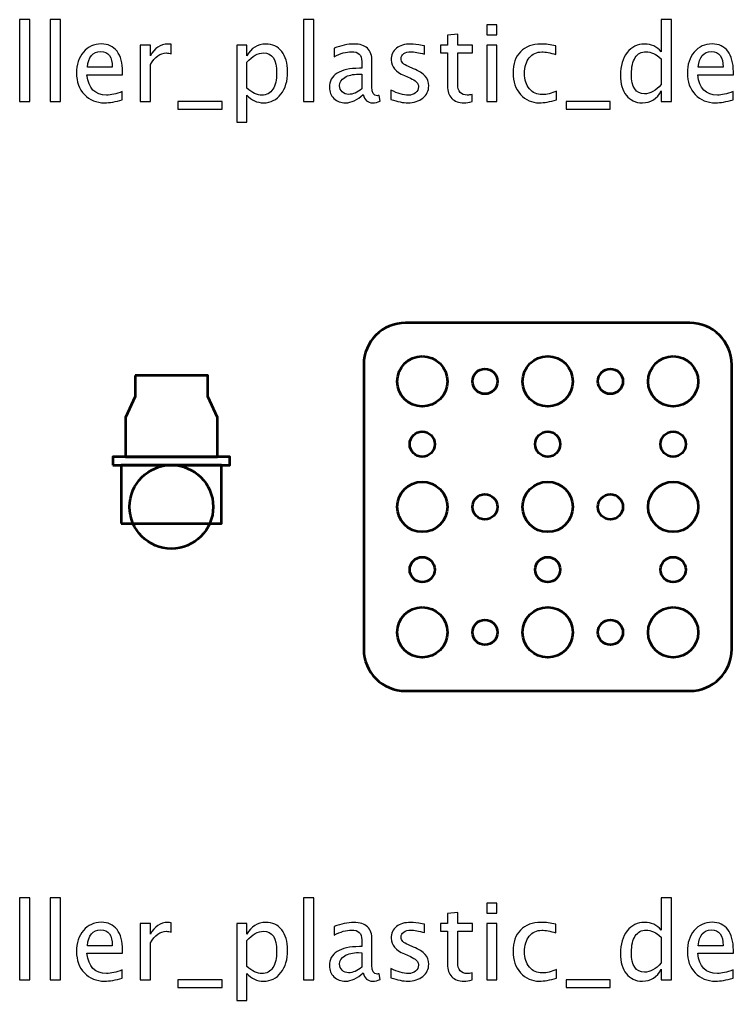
# Model space of a CAD drawing. Header units: centimetres. Extents: x -26.9 to 37.3, y -43.5 to 43.3.
# Drawn here: x 5.69 to 14.22, y -37.4 to -25.68 of the extents above; entities that cross this region are included whole.
import ezdxf

# ---------------------------------------------------------------- set-up
doc = ezdxf.new("R2010")
doc.units = ezdxf.units.CM
doc.header["$MEASUREMENT"] = 0
doc.layers.add('Layer 1', color=7, linetype='Continuous')

msp = doc.modelspace()

# ---------------------------------------------------------------- linework, layer by layer
at = {"layer": 'Layer 1', "lineweight": 53}
for points in [[(6.79995, -31), (8.19995, -31), (8.19995, -30.9), (6.79995, -30.9), (6.79995, -31)], [(6.89996, -31.7), (8.09996, -31.7), (8.09996, -31), (6.89996, -31), (6.89996, -31.7)]]:
    msp.add_lwpolyline(points, close=True, dxfattribs=at)
for centre, major_axis, ratio in [((10.50001, -30.00001), (0, 0.30001), 1), ((12.00001, -30.00001), (0, 0.30001), 1), ((13.50001, -30.00001), (0, 0.30001), 1), ((11.25, -30), (0, 0.15), 1), ((12.75, -30), (0, 0.15), 1), ((10.5, -30.75), (0, 0.15), 1), ((12, -30.75), (0, 0.15), 1), ((13.5, -30.75), (0, 0.15), 1), ((7.5, -31.5), (0, 0.5), 0.99992), ((10.50001, -31.50001), (0, 0.30001), 1), ((12.00001, -31.50001), (0, 0.30001), 1), ((13.50001, -31.50001), (0, 0.30001), 1), ((11.25, -31.5), (0, 0.15), 1), ((12.75, -31.5), (0, 0.15), 1), ((10.5, -32.25), (0, 0.15), 1), ((12, -32.25), (0, 0.15), 1), ((13.5, -32.25), (0, 0.15), 1), ((10.50001, -33.00001), (0, 0.30001), 1), ((12.00001, -33.00001), (0, 0.30001), 1), ((13.50001, -33.00001), (0, 0.30001), 1), ((11.25, -33), (0, 0.15), 1), ((12.75, -33), (0, 0.15), 1)]:
    msp.add_ellipse(centre, major_axis=major_axis, ratio=ratio, dxfattribs=at)
at = {"layer": 'Layer 1'}
for points, knots in [([(5.68518, -26.65435), (5.68518, -26.65435), (5.68518, -25.67518), (5.68518, -25.67518), (5.68518, -25.67518), (5.68518, -25.67518), (5.8071, -25.67518), (5.8071, -25.67518), (5.8071, -25.67518), (5.8071, -25.67518), (5.8071, -26.65435), (5.8071, -26.65435), (5.8071, -26.65435), (5.8071, -26.65435), (5.68518, -26.65435), (5.68518, -26.65435)], [0, 0, 0, 0, 0.2, 0.2, 0.2, 0.2, 0.4, 0.4, 0.4, 0.4, 0.6, 0.6, 0.6, 0.6, 1, 1, 1, 1]), ([(6.05221, -26.65435), (6.05221, -26.65435), (6.05221, -25.67518), (6.05221, -25.67518), (6.05221, -25.67518), (6.05221, -25.67518), (6.17413, -25.67518), (6.17413, -25.67518), (6.17413, -25.67518), (6.17413, -25.67518), (6.17413, -26.65435), (6.17413, -26.65435), (6.17413, -26.65435), (6.17413, -26.65435), (6.05221, -26.65435), (6.05221, -26.65435)], [0, 0, 0, 0, 0.2, 0.2, 0.2, 0.2, 0.4, 0.4, 0.4, 0.4, 0.6, 0.6, 0.6, 0.6, 1, 1, 1, 1]), ([(9.08073, -26.65435), (9.08073, -26.65435), (9.08073, -25.67518), (9.08073, -25.67518), (9.08073, -25.67518), (9.08073, -25.67518), (9.20265, -25.67518), (9.20265, -25.67518), (9.20265, -25.67518), (9.20265, -25.67518), (9.20265, -26.65435), (9.20265, -26.65435), (9.20265, -26.65435), (9.20265, -26.65435), (9.08073, -26.65435), (9.08073, -26.65435)], [0, 0, 0, 0, 0.2, 0.2, 0.2, 0.2, 0.4, 0.4, 0.4, 0.4, 0.6, 0.6, 0.6, 0.6, 1, 1, 1, 1]), ([(13.35703, -26.65435), (13.35703, -26.65435), (13.35703, -26.52798), (13.35703, -26.52798), (13.35703, -26.52798), (13.30729, -26.62239), (13.23236, -26.66959), (13.13224, -26.66959), (13.13224, -26.66959), (13.05096, -26.66959), (12.98704, -26.64017), (12.94047, -26.58111), (12.94047, -26.58111), (12.8939, -26.52206), (12.87062, -26.44141), (12.87062, -26.33918), (12.87062, -26.33918), (12.87062, -26.22742), (12.89708, -26.13746), (12.94978, -26.0693), (12.94978, -26.0693), (13.0027, -26.00136), (13.07213, -25.96728), (13.15828, -25.96728), (13.15828, -25.96728), (13.23807, -25.96728), (13.30454, -25.99776), (13.35703, -26.05893), (13.35703, -26.05893), (13.35703, -26.05893), (13.35703, -25.67518), (13.35703, -25.67518), (13.35703, -25.67518), (13.35703, -25.67518), (13.47895, -25.67518), (13.47895, -25.67518), (13.47895, -25.67518), (13.47895, -25.67518), (13.47895, -26.65435), (13.47895, -26.65435), (13.47895, -26.65435), (13.47895, -26.65435), (13.35703, -26.65435), (13.35703, -26.65435)], [0, 0, 0, 0, 0.08333333, 0.08333333, 0.08333333, 0.08333333, 0.16666667, 0.16666667, 0.16666667, 0.16666667, 0.25, 0.25, 0.25, 0.25, 0.33333333, 0.33333333, 0.33333333, 0.33333333, 0.41666667, 0.41666667, 0.41666667, 0.41666667, 0.5, 0.5, 0.5, 0.5, 0.58333333, 0.58333333, 0.58333333, 0.58333333, 0.66666667, 0.66666667, 0.66666667, 0.66666667, 0.75, 0.75, 0.75, 0.75, 0.83333333, 0.83333333, 0.83333333, 0.83333333, 1, 1, 1, 1]), ([(11.27148, -25.85806), (11.27148, -25.85806), (11.27148, -25.73614), (11.27148, -25.73614), (11.27148, -25.73614), (11.27148, -25.73614), (11.3934, -25.73614), (11.3934, -25.73614), (11.3934, -25.73614), (11.3934, -25.73614), (11.3934, -25.85806), (11.3934, -25.85806), (11.3934, -25.85806), (11.3934, -25.85806), (11.27148, -25.85806), (11.27148, -25.85806)], [0, 0, 0, 0, 0.2, 0.2, 0.2, 0.2, 0.4, 0.4, 0.4, 0.4, 0.6, 0.6, 0.6, 0.6, 1, 1, 1, 1]), ([(11.09749, -26.65414), (11.05981, -26.66451), (11.02701, -26.66959), (10.99928, -26.66959), (10.99928, -26.66959), (10.93705, -26.66959), (10.88858, -26.65181), (10.85386, -26.61625), (10.85386, -26.61625), (10.81894, -26.58069), (10.80158, -26.53137), (10.80158, -26.46808), (10.80158, -26.46808), (10.80158, -26.46808), (10.80158, -26.07269), (10.80158, -26.07269), (10.80158, -26.07269), (10.80158, -26.07269), (10.71734, -26.07269), (10.71734, -26.07269), (10.71734, -26.07269), (10.71734, -26.07269), (10.71734, -25.98125), (10.71734, -25.98125), (10.71734, -25.98125), (10.71734, -25.98125), (10.80158, -25.98125), (10.80158, -25.98125), (10.80158, -25.98125), (10.80158, -25.98125), (10.80158, -25.85954), (10.80158, -25.85954), (10.80158, -25.85954), (10.80158, -25.85954), (10.9235, -25.8479), (10.9235, -25.8479), (10.9235, -25.8479), (10.9235, -25.8479), (10.9235, -25.98125), (10.9235, -25.98125), (10.9235, -25.98125), (10.9235, -25.98125), (11.10003, -25.98125), (11.10003, -25.98125), (11.10003, -25.98125), (11.10003, -25.98125), (11.10003, -26.07269), (11.10003, -26.07269), (11.10003, -26.07269), (11.10003, -26.07269), (10.9235, -26.07269), (10.9235, -26.07269), (10.9235, -26.07269), (10.9235, -26.07269), (10.9235, -26.44607), (10.9235, -26.44607), (10.9235, -26.44607), (10.9235, -26.53412), (10.96181, -26.57815), (11.03822, -26.57815), (11.03822, -26.57815), (11.05452, -26.57815), (11.07421, -26.5754), (11.09749, -26.57011), (11.09749, -26.57011), (11.09749, -26.57011), (11.09749, -26.65414), (11.09749, -26.65414)], [0, 0, 0, 0, 0.05555556, 0.05555556, 0.05555556, 0.05555556, 0.11111111, 0.11111111, 0.11111111, 0.11111111, 0.16666667, 0.16666667, 0.16666667, 0.16666667, 0.22222222, 0.22222222, 0.22222222, 0.22222222, 0.27777778, 0.27777778, 0.27777778, 0.27777778, 0.33333333, 0.33333333, 0.33333333, 0.33333333, 0.38888889, 0.38888889, 0.38888889, 0.38888889, 0.44444444, 0.44444444, 0.44444444, 0.44444444, 0.5, 0.5, 0.5, 0.5, 0.55555556, 0.55555556, 0.55555556, 0.55555556, 0.61111111, 0.61111111, 0.61111111, 0.61111111, 0.66666667, 0.66666667, 0.66666667, 0.66666667, 0.72222222, 0.72222222, 0.72222222, 0.72222222, 0.77777778, 0.77777778, 0.77777778, 0.77777778, 0.83333333, 0.83333333, 0.83333333, 0.83333333, 0.88888889, 0.88888889, 0.88888889, 0.88888889, 1, 1, 1, 1]), ([(6.91327, -26.63276), (6.83136, -26.65731), (6.76129, -26.66959), (6.70287, -26.66959), (6.70287, -26.66959), (6.60318, -26.66959), (6.52211, -26.63657), (6.45967, -26.57074), (6.45967, -26.57074), (6.39723, -26.50491), (6.3659, -26.41961), (6.3659, -26.31462), (6.3659, -26.31462), (6.3659, -26.21281), (6.39342, -26.1292), (6.44866, -26.0638), (6.44866, -26.0638), (6.50391, -25.99861), (6.5746, -25.96601), (6.66075, -25.96601), (6.66075, -25.96601), (6.74224, -25.96601), (6.80532, -25.99501), (6.84977, -26.053), (6.84977, -26.053), (6.89422, -26.111), (6.91645, -26.19313), (6.91645, -26.2996), (6.91645, -26.2996), (6.91645, -26.2996), (6.91581, -26.33685), (6.91581, -26.33685), (6.91581, -26.33685), (6.91581, -26.33685), (6.49036, -26.33685), (6.49036, -26.33685), (6.49036, -26.33685), (6.50814, -26.49772), (6.58667, -26.57815), (6.72573, -26.57815), (6.72573, -26.57815), (6.77675, -26.57815), (6.83919, -26.56376), (6.91327, -26.53497), (6.91327, -26.53497), (6.91327, -26.53497), (6.91327, -26.63276), (6.91327, -26.63276)], [0, 0, 0, 0, 0.07692308, 0.07692308, 0.07692308, 0.07692308, 0.15384615, 0.15384615, 0.15384615, 0.15384615, 0.23076923, 0.23076923, 0.23076923, 0.23076923, 0.30769231, 0.30769231, 0.30769231, 0.30769231, 0.38461538, 0.38461538, 0.38461538, 0.38461538, 0.46153846, 0.46153846, 0.46153846, 0.46153846, 0.53846154, 0.53846154, 0.53846154, 0.53846154, 0.61538462, 0.61538462, 0.61538462, 0.61538462, 0.69230769, 0.69230769, 0.69230769, 0.69230769, 0.76923077, 0.76923077, 0.76923077, 0.76923077, 0.84615385, 0.84615385, 0.84615385, 0.84615385, 1, 1, 1, 1]), ([(7.12684, -26.65435), (7.12684, -26.65435), (7.12684, -25.98125), (7.12684, -25.98125), (7.12684, -25.98125), (7.12684, -25.98125), (7.24876, -25.98125), (7.24876, -25.98125), (7.24876, -25.98125), (7.24876, -25.98125), (7.24876, -26.10846), (7.24876, -26.10846), (7.24876, -26.10846), (7.29723, -26.01427), (7.36751, -25.96728), (7.45979, -25.96728), (7.45979, -25.96728), (7.47228, -25.96728), (7.4854, -25.96834), (7.49895, -25.97045), (7.49895, -25.97045), (7.49895, -25.97045), (7.49895, -26.08454), (7.49895, -26.08454), (7.49895, -26.08454), (7.47778, -26.07756), (7.45916, -26.07396), (7.44307, -26.07396), (7.44307, -26.07396), (7.3656, -26.07396), (7.30083, -26.11968), (7.24876, -26.21133), (7.24876, -26.21133), (7.24876, -26.21133), (7.24876, -26.65435), (7.24876, -26.65435), (7.24876, -26.65435), (7.24876, -26.65435), (7.12684, -26.65435), (7.12684, -26.65435)], [0, 0, 0, 0, 0.09090909, 0.09090909, 0.09090909, 0.09090909, 0.18181818, 0.18181818, 0.18181818, 0.18181818, 0.27272727, 0.27272727, 0.27272727, 0.27272727, 0.36363636, 0.36363636, 0.36363636, 0.36363636, 0.45454545, 0.45454545, 0.45454545, 0.45454545, 0.54545455, 0.54545455, 0.54545455, 0.54545455, 0.63636364, 0.63636364, 0.63636364, 0.63636364, 0.72727273, 0.72727273, 0.72727273, 0.72727273, 0.81818182, 0.81818182, 0.81818182, 0.81818182, 1, 1, 1, 1]), ([(8.28148, -26.89946), (8.28148, -26.89946), (8.28148, -25.98125), (8.28148, -25.98125), (8.28148, -25.98125), (8.28148, -25.98125), (8.4034, -25.98125), (8.4034, -25.98125), (8.4034, -25.98125), (8.4034, -25.98125), (8.4034, -26.10846), (8.4034, -26.10846), (8.4034, -26.10846), (8.45335, -26.01427), (8.5285, -25.96728), (8.62861, -25.96728), (8.62861, -25.96728), (8.70968, -25.96728), (8.77339, -25.9967), (8.81996, -26.05576), (8.81996, -26.05576), (8.86653, -26.11481), (8.88981, -26.19546), (8.88981, -26.29769), (8.88981, -26.29769), (8.88981, -26.40903), (8.86335, -26.49899), (8.81065, -26.56714), (8.81065, -26.56714), (8.75794, -26.63551), (8.68852, -26.66959), (8.60258, -26.66959), (8.60258, -26.66959), (8.52278, -26.66959), (8.45632, -26.63911), (8.4034, -26.57794), (8.4034, -26.57794), (8.4034, -26.57794), (8.4034, -26.89946), (8.4034, -26.89946), (8.4034, -26.89946), (8.4034, -26.89946), (8.28148, -26.89946), (8.28148, -26.89946)], [0, 0, 0, 0, 0.08333333, 0.08333333, 0.08333333, 0.08333333, 0.16666667, 0.16666667, 0.16666667, 0.16666667, 0.25, 0.25, 0.25, 0.25, 0.33333333, 0.33333333, 0.33333333, 0.33333333, 0.41666667, 0.41666667, 0.41666667, 0.41666667, 0.5, 0.5, 0.5, 0.5, 0.58333333, 0.58333333, 0.58333333, 0.58333333, 0.66666667, 0.66666667, 0.66666667, 0.66666667, 0.75, 0.75, 0.75, 0.75, 0.83333333, 0.83333333, 0.83333333, 0.83333333, 1, 1, 1, 1]), ([(9.79468, -26.56862), (9.72145, -26.63593), (9.65096, -26.66959), (9.58323, -26.66959), (9.58323, -26.66959), (9.52756, -26.66959), (9.4812, -26.65223), (9.44459, -26.61731), (9.44459, -26.61731), (9.40776, -26.58238), (9.38934, -26.53836), (9.38934, -26.48523), (9.38934, -26.48523), (9.38934, -26.41178), (9.42024, -26.35526), (9.48205, -26.31589), (9.48205, -26.31589), (9.54386, -26.27652), (9.63255, -26.25684), (9.74812, -26.25684), (9.74812, -26.25684), (9.74812, -26.25684), (9.77669, -26.25684), (9.77669, -26.25684), (9.77669, -26.25684), (9.77669, -26.25684), (9.77669, -26.17577), (9.77669, -26.17577), (9.77669, -26.17577), (9.77669, -26.09767), (9.73605, -26.05872), (9.65456, -26.05872), (9.65456, -26.05872), (9.59148, -26.05872), (9.52248, -26.07862), (9.44776, -26.11841), (9.44776, -26.11841), (9.44776, -26.11841), (9.44776, -26.01808), (9.44776, -26.01808), (9.44776, -26.01808), (9.52989, -25.98421), (9.60736, -25.96728), (9.67996, -25.96728), (9.67996, -25.96728), (9.75468, -25.96728), (9.80992, -25.98421), (9.84527, -26.01829), (9.84527, -26.01829), (9.88083, -26.05237), (9.89861, -26.10486), (9.89861, -26.17577), (9.89861, -26.17577), (9.89861, -26.17577), (9.89861, -26.47994), (9.89861, -26.47994), (9.89861, -26.47994), (9.89861, -26.54957), (9.91999, -26.5845), (9.96296, -26.5845), (9.96296, -26.5845), (9.96825, -26.5845), (9.97608, -26.58365), (9.98645, -26.58196), (9.98645, -26.58196), (9.98645, -26.58196), (9.99513, -26.64969), (9.99513, -26.64969), (9.99513, -26.64969), (9.9674, -26.66303), (9.93692, -26.66959), (9.90348, -26.66959), (9.90348, -26.66959), (9.84654, -26.66959), (9.81035, -26.63593), (9.79468, -26.56862)], [0, 0, 0, 0, 0.05, 0.05, 0.05, 0.05, 0.1, 0.1, 0.1, 0.1, 0.15, 0.15, 0.15, 0.15, 0.2, 0.2, 0.2, 0.2, 0.25, 0.25, 0.25, 0.25, 0.3, 0.3, 0.3, 0.3, 0.35, 0.35, 0.35, 0.35, 0.4, 0.4, 0.4, 0.4, 0.45, 0.45, 0.45, 0.45, 0.5, 0.5, 0.5, 0.5, 0.55, 0.55, 0.55, 0.55, 0.6, 0.6, 0.6, 0.6, 0.65, 0.65, 0.65, 0.65, 0.7, 0.7, 0.7, 0.7, 0.75, 0.75, 0.75, 0.75, 0.8, 0.8, 0.8, 0.8, 0.85, 0.85, 0.85, 0.85, 0.9, 0.9, 0.9, 0.9, 1, 1, 1, 1]), ([(10.12488, -26.63022), (10.12488, -26.63022), (10.12488, -26.51846), (10.12488, -26.51846), (10.12488, -26.51846), (10.20468, -26.55825), (10.27389, -26.57815), (10.33295, -26.57815), (10.33295, -26.57815), (10.36809, -26.57815), (10.3973, -26.56862), (10.42037, -26.54957), (10.42037, -26.54957), (10.44344, -26.53074), (10.45508, -26.50703), (10.45508, -26.47845), (10.45508, -26.47845), (10.45508, -26.43676), (10.4227, -26.40225), (10.35793, -26.37495), (10.35793, -26.37495), (10.35793, -26.37495), (10.28659, -26.34468), (10.28659, -26.34468), (10.28659, -26.34468), (10.1814, -26.30108), (10.12869, -26.238), (10.12869, -26.15609), (10.12869, -26.15609), (10.12869, -26.09745), (10.14943, -26.05131), (10.19092, -26.01766), (10.19092, -26.01766), (10.23241, -25.984), (10.28935, -25.96728), (10.36152, -25.96728), (10.36152, -25.96728), (10.39899, -25.96728), (10.44556, -25.97236), (10.5008, -25.98273), (10.5008, -25.98273), (10.5008, -25.98273), (10.5262, -25.9876), (10.5262, -25.9876), (10.5262, -25.9876), (10.5262, -25.9876), (10.5262, -26.0892), (10.5262, -26.0892), (10.5262, -26.0892), (10.45826, -26.06888), (10.40407, -26.05872), (10.36364, -26.05872), (10.36364, -26.05872), (10.32808, -26.05872), (10.29993, -26.06655), (10.27855, -26.082), (10.27855, -26.082), (10.25738, -26.09745), (10.2468, -26.1182), (10.2468, -26.14423), (10.2468, -26.14423), (10.2468, -26.18085), (10.27643, -26.21197), (10.33591, -26.23715), (10.33591, -26.23715), (10.33591, -26.23715), (10.39454, -26.26192), (10.39454, -26.26192), (10.39454, -26.26192), (10.46101, -26.28986), (10.508, -26.31949), (10.53551, -26.35061), (10.53551, -26.35061), (10.56324, -26.38172), (10.577, -26.42067), (10.577, -26.46724), (10.577, -26.46724), (10.577, -26.52629), (10.55372, -26.57476), (10.50694, -26.61265), (10.50694, -26.61265), (10.46037, -26.65054), (10.40068, -26.66959), (10.32808, -26.66959), (10.32808, -26.66959), (10.2722, -26.66959), (10.20468, -26.65647), (10.12488, -26.63022)], [0, 0, 0, 0, 0.04347826, 0.04347826, 0.04347826, 0.04347826, 0.08695652, 0.08695652, 0.08695652, 0.08695652, 0.13043478, 0.13043478, 0.13043478, 0.13043478, 0.17391304, 0.17391304, 0.17391304, 0.17391304, 0.2173913, 0.2173913, 0.2173913, 0.2173913, 0.26086957, 0.26086957, 0.26086957, 0.26086957, 0.30434783, 0.30434783, 0.30434783, 0.30434783, 0.34782609, 0.34782609, 0.34782609, 0.34782609, 0.39130435, 0.39130435, 0.39130435, 0.39130435, 0.43478261, 0.43478261, 0.43478261, 0.43478261, 0.47826087, 0.47826087, 0.47826087, 0.47826087, 0.52173913, 0.52173913, 0.52173913, 0.52173913, 0.56521739, 0.56521739, 0.56521739, 0.56521739, 0.60869565, 0.60869565, 0.60869565, 0.60869565, 0.65217391, 0.65217391, 0.65217391, 0.65217391, 0.69565217, 0.69565217, 0.69565217, 0.69565217, 0.73913043, 0.73913043, 0.73913043, 0.73913043, 0.7826087, 0.7826087, 0.7826087, 0.7826087, 0.82608696, 0.82608696, 0.82608696, 0.82608696, 0.86956522, 0.86956522, 0.86956522, 0.86956522, 0.91304348, 0.91304348, 0.91304348, 0.91304348, 1, 1, 1, 1]), ([(11.27148, -26.65435), (11.27148, -26.65435), (11.27148, -25.98125), (11.27148, -25.98125), (11.27148, -25.98125), (11.27148, -25.98125), (11.3934, -25.98125), (11.3934, -25.98125), (11.3934, -25.98125), (11.3934, -25.98125), (11.3934, -26.65435), (11.3934, -26.65435), (11.3934, -26.65435), (11.3934, -26.65435), (11.27148, -26.65435), (11.27148, -26.65435)], [0, 0, 0, 0, 0.2, 0.2, 0.2, 0.2, 0.4, 0.4, 0.4, 0.4, 0.6, 0.6, 0.6, 0.6, 1, 1, 1, 1]), ([(12.10587, -26.63403), (12.02692, -26.65774), (11.95876, -26.66959), (11.9014, -26.66959), (11.9014, -26.66959), (11.81038, -26.66959), (11.73503, -26.63593), (11.67513, -26.56884), (11.67513, -26.56884), (11.61523, -26.50153), (11.58517, -26.41665), (11.58517, -26.31441), (11.58517, -26.31441), (11.58517, -26.20519), (11.6148, -26.11989), (11.67407, -26.05893), (11.67407, -26.05893), (11.73334, -25.99776), (11.8161, -25.96728), (11.92236, -25.96728), (11.92236, -25.96728), (11.97464, -25.96728), (12.03348, -25.97448), (12.09825, -25.98887), (12.09825, -25.98887), (12.09825, -25.98887), (12.09825, -26.09174), (12.09825, -26.09174), (12.09825, -26.09174), (12.02946, -26.07142), (11.97337, -26.06126), (11.93019, -26.06126), (11.93019, -26.06126), (11.86753, -26.06126), (11.81737, -26.08475), (11.7799, -26.13153), (11.7799, -26.13153), (11.74244, -26.17831), (11.7236, -26.24075), (11.7236, -26.31865), (11.7236, -26.31865), (11.7236, -26.39421), (11.74307, -26.45517), (11.78181, -26.50195), (11.78181, -26.50195), (11.82054, -26.54852), (11.87113, -26.5718), (11.934, -26.5718), (11.934, -26.5718), (11.98967, -26.5718), (12.04682, -26.55741), (12.10587, -26.52862), (12.10587, -26.52862), (12.10587, -26.52862), (12.10587, -26.63403), (12.10587, -26.63403)], [0, 0, 0, 0, 0.06666667, 0.06666667, 0.06666667, 0.06666667, 0.13333333, 0.13333333, 0.13333333, 0.13333333, 0.2, 0.2, 0.2, 0.2, 0.26666667, 0.26666667, 0.26666667, 0.26666667, 0.33333333, 0.33333333, 0.33333333, 0.33333333, 0.4, 0.4, 0.4, 0.4, 0.46666667, 0.46666667, 0.46666667, 0.46666667, 0.53333333, 0.53333333, 0.53333333, 0.53333333, 0.6, 0.6, 0.6, 0.6, 0.66666667, 0.66666667, 0.66666667, 0.66666667, 0.73333333, 0.73333333, 0.73333333, 0.73333333, 0.8, 0.8, 0.8, 0.8, 0.86666667, 0.86666667, 0.86666667, 0.86666667, 1, 1, 1, 1]), ([(14.21724, -26.63276), (14.13533, -26.65731), (14.06526, -26.66959), (14.00684, -26.66959), (14.00684, -26.66959), (13.90715, -26.66959), (13.82608, -26.63657), (13.76364, -26.57074), (13.76364, -26.57074), (13.7012, -26.50491), (13.66987, -26.41961), (13.66987, -26.31462), (13.66987, -26.31462), (13.66987, -26.21281), (13.69739, -26.1292), (13.75263, -26.0638), (13.75263, -26.0638), (13.80788, -25.99861), (13.87857, -25.96601), (13.96472, -25.96601), (13.96472, -25.96601), (14.04621, -25.96601), (14.10929, -25.99501), (14.15374, -26.053), (14.15374, -26.053), (14.19819, -26.111), (14.22042, -26.19313), (14.22042, -26.2996), (14.22042, -26.2996), (14.22042, -26.2996), (14.21978, -26.33685), (14.21978, -26.33685), (14.21978, -26.33685), (14.21978, -26.33685), (13.79433, -26.33685), (13.79433, -26.33685), (13.79433, -26.33685), (13.81211, -26.49772), (13.89064, -26.57815), (14.0297, -26.57815), (14.0297, -26.57815), (14.08072, -26.57815), (14.14316, -26.56376), (14.21724, -26.53497), (14.21724, -26.53497), (14.21724, -26.53497), (14.21724, -26.63276), (14.21724, -26.63276)], [0, 0, 0, 0, 0.07692308, 0.07692308, 0.07692308, 0.07692308, 0.15384615, 0.15384615, 0.15384615, 0.15384615, 0.23076923, 0.23076923, 0.23076923, 0.23076923, 0.30769231, 0.30769231, 0.30769231, 0.30769231, 0.38461538, 0.38461538, 0.38461538, 0.38461538, 0.46153846, 0.46153846, 0.46153846, 0.46153846, 0.53846154, 0.53846154, 0.53846154, 0.53846154, 0.61538462, 0.61538462, 0.61538462, 0.61538462, 0.69230769, 0.69230769, 0.69230769, 0.69230769, 0.76923077, 0.76923077, 0.76923077, 0.76923077, 0.84615385, 0.84615385, 0.84615385, 0.84615385, 1, 1, 1, 1]), ([(6.49671, -26.24541), (6.49671, -26.24541), (6.79389, -26.24541), (6.79389, -26.24541), (6.79389, -26.24541), (6.79389, -26.1201), (6.74711, -26.05745), (6.65377, -26.05745), (6.65377, -26.05745), (6.55979, -26.05745), (6.50751, -26.1201), (6.49671, -26.24541)], [0, 0, 0, 0, 0.25, 0.25, 0.25, 0.25, 0.5, 0.5, 0.5, 0.5, 1, 1, 1, 1]), ([(8.4034, -26.49391), (8.46627, -26.55), (8.52617, -26.57815), (8.58311, -26.57815), (8.58311, -26.57815), (8.6392, -26.57815), (8.68259, -26.55465), (8.71307, -26.50788), (8.71307, -26.50788), (8.74376, -26.4611), (8.759, -26.39527), (8.759, -26.31018), (8.759, -26.31018), (8.759, -26.1527), (8.70693, -26.07396), (8.60279, -26.07396), (8.60279, -26.07396), (8.53463, -26.07396), (8.46817, -26.11079), (8.4034, -26.18466), (8.4034, -26.18466), (8.4034, -26.18466), (8.4034, -26.49391), (8.4034, -26.49391)], [0, 0, 0, 0, 0.14285714, 0.14285714, 0.14285714, 0.14285714, 0.28571429, 0.28571429, 0.28571429, 0.28571429, 0.42857143, 0.42857143, 0.42857143, 0.42857143, 0.57142857, 0.57142857, 0.57142857, 0.57142857, 0.71428571, 0.71428571, 0.71428571, 0.71428571, 1, 1, 1, 1]), ([(13.35703, -26.14233), (13.29374, -26.08666), (13.23384, -26.05872), (13.17711, -26.05872), (13.17711, -26.05872), (13.12123, -26.05872), (13.07805, -26.082), (13.04736, -26.12878), (13.04736, -26.12878), (13.01667, -26.17535), (13.00143, -26.24139), (13.00143, -26.3269), (13.00143, -26.3269), (13.00143, -26.48417), (13.0535, -26.56291), (13.15785, -26.56291), (13.15785, -26.56291), (13.22559, -26.56291), (13.29205, -26.52587), (13.35703, -26.452), (13.35703, -26.452), (13.35703, -26.452), (13.35703, -26.14233), (13.35703, -26.14233)], [0, 0, 0, 0, 0.14285714, 0.14285714, 0.14285714, 0.14285714, 0.28571429, 0.28571429, 0.28571429, 0.28571429, 0.42857143, 0.42857143, 0.42857143, 0.42857143, 0.57142857, 0.57142857, 0.57142857, 0.57142857, 0.71428571, 0.71428571, 0.71428571, 0.71428571, 1, 1, 1, 1]), ([(13.80068, -26.24541), (13.80068, -26.24541), (14.09786, -26.24541), (14.09786, -26.24541), (14.09786, -26.24541), (14.09786, -26.1201), (14.05108, -26.05745), (13.95774, -26.05745), (13.95774, -26.05745), (13.86376, -26.05745), (13.81148, -26.1201), (13.80068, -26.24541)], [0, 0, 0, 0, 0.25, 0.25, 0.25, 0.25, 0.5, 0.5, 0.5, 0.5, 1, 1, 1, 1]), ([(9.77669, -26.50216), (9.77669, -26.50216), (9.77669, -26.32923), (9.77669, -26.32923), (9.77669, -26.32923), (9.77669, -26.32923), (9.73753, -26.32796), (9.73753, -26.32796), (9.73753, -26.32796), (9.6698, -26.32796), (9.61519, -26.34045), (9.57349, -26.36542), (9.57349, -26.36542), (9.532, -26.39061), (9.51126, -26.42384), (9.51126, -26.46533), (9.51126, -26.46533), (9.51126, -26.49433), (9.52163, -26.51888), (9.54216, -26.53899), (9.54216, -26.53899), (9.56291, -26.5591), (9.5881, -26.56926), (9.61794, -26.56926), (9.61794, -26.56926), (9.66874, -26.56926), (9.72166, -26.54682), (9.77669, -26.50216)], [0, 0, 0, 0, 0.125, 0.125, 0.125, 0.125, 0.25, 0.25, 0.25, 0.25, 0.375, 0.375, 0.375, 0.375, 0.5, 0.5, 0.5, 0.5, 0.625, 0.625, 0.625, 0.625, 0.75, 0.75, 0.75, 0.75, 1, 1, 1, 1]), ([(7.5779, -26.74579), (7.5779, -26.74579), (7.5779, -26.65435), (7.5779, -26.65435), (7.5779, -26.65435), (7.5779, -26.65435), (8.10622, -26.65435), (8.10622, -26.65435), (8.10622, -26.65435), (8.10622, -26.65435), (8.10622, -26.74579), (8.10622, -26.74579), (8.10622, -26.74579), (8.10622, -26.74579), (7.5779, -26.74579), (7.5779, -26.74579)], [0, 0, 0, 0, 0.2, 0.2, 0.2, 0.2, 0.4, 0.4, 0.4, 0.4, 0.6, 0.6, 0.6, 0.6, 1, 1, 1, 1]), ([(12.22038, -26.74579), (12.22038, -26.74579), (12.22038, -26.65435), (12.22038, -26.65435), (12.22038, -26.65435), (12.22038, -26.65435), (12.7487, -26.65435), (12.7487, -26.65435), (12.7487, -26.65435), (12.7487, -26.65435), (12.7487, -26.74579), (12.7487, -26.74579), (12.7487, -26.74579), (12.7487, -26.74579), (12.22038, -26.74579), (12.22038, -26.74579)], [0, 0, 0, 0, 0.2, 0.2, 0.2, 0.2, 0.4, 0.4, 0.4, 0.4, 0.6, 0.6, 0.6, 0.6, 1, 1, 1, 1]), ([(5.68518, -37.15435), (5.68518, -37.15435), (5.68518, -36.17518), (5.68518, -36.17518), (5.68518, -36.17518), (5.68518, -36.17518), (5.8071, -36.17518), (5.8071, -36.17518), (5.8071, -36.17518), (5.8071, -36.17518), (5.8071, -37.15435), (5.8071, -37.15435), (5.8071, -37.15435), (5.8071, -37.15435), (5.68518, -37.15435), (5.68518, -37.15435)], [0, 0, 0, 0, 0.2, 0.2, 0.2, 0.2, 0.4, 0.4, 0.4, 0.4, 0.6, 0.6, 0.6, 0.6, 1, 1, 1, 1]), ([(6.05221, -37.15435), (6.05221, -37.15435), (6.05221, -36.17518), (6.05221, -36.17518), (6.05221, -36.17518), (6.05221, -36.17518), (6.17413, -36.17518), (6.17413, -36.17518), (6.17413, -36.17518), (6.17413, -36.17518), (6.17413, -37.15435), (6.17413, -37.15435), (6.17413, -37.15435), (6.17413, -37.15435), (6.05221, -37.15435), (6.05221, -37.15435)], [0, 0, 0, 0, 0.2, 0.2, 0.2, 0.2, 0.4, 0.4, 0.4, 0.4, 0.6, 0.6, 0.6, 0.6, 1, 1, 1, 1]), ([(9.08073, -37.15435), (9.08073, -37.15435), (9.08073, -36.17518), (9.08073, -36.17518), (9.08073, -36.17518), (9.08073, -36.17518), (9.20265, -36.17518), (9.20265, -36.17518), (9.20265, -36.17518), (9.20265, -36.17518), (9.20265, -37.15435), (9.20265, -37.15435), (9.20265, -37.15435), (9.20265, -37.15435), (9.08073, -37.15435), (9.08073, -37.15435)], [0, 0, 0, 0, 0.2, 0.2, 0.2, 0.2, 0.4, 0.4, 0.4, 0.4, 0.6, 0.6, 0.6, 0.6, 1, 1, 1, 1]), ([(13.35703, -37.15435), (13.35703, -37.15435), (13.35703, -37.02798), (13.35703, -37.02798), (13.35703, -37.02798), (13.30729, -37.12239), (13.23236, -37.16959), (13.13224, -37.16959), (13.13224, -37.16959), (13.05096, -37.16959), (12.98704, -37.14017), (12.94047, -37.08111), (12.94047, -37.08111), (12.8939, -37.02206), (12.87062, -36.94141), (12.87062, -36.83918), (12.87062, -36.83918), (12.87062, -36.72742), (12.89708, -36.63746), (12.94978, -36.5693), (12.94978, -36.5693), (13.0027, -36.50136), (13.07213, -36.46728), (13.15828, -36.46728), (13.15828, -36.46728), (13.23807, -36.46728), (13.30454, -36.49776), (13.35703, -36.55893), (13.35703, -36.55893), (13.35703, -36.55893), (13.35703, -36.17518), (13.35703, -36.17518), (13.35703, -36.17518), (13.35703, -36.17518), (13.47895, -36.17518), (13.47895, -36.17518), (13.47895, -36.17518), (13.47895, -36.17518), (13.47895, -37.15435), (13.47895, -37.15435), (13.47895, -37.15435), (13.47895, -37.15435), (13.35703, -37.15435), (13.35703, -37.15435)], [0, 0, 0, 0, 0.08333333, 0.08333333, 0.08333333, 0.08333333, 0.16666667, 0.16666667, 0.16666667, 0.16666667, 0.25, 0.25, 0.25, 0.25, 0.33333333, 0.33333333, 0.33333333, 0.33333333, 0.41666667, 0.41666667, 0.41666667, 0.41666667, 0.5, 0.5, 0.5, 0.5, 0.58333333, 0.58333333, 0.58333333, 0.58333333, 0.66666667, 0.66666667, 0.66666667, 0.66666667, 0.75, 0.75, 0.75, 0.75, 0.83333333, 0.83333333, 0.83333333, 0.83333333, 1, 1, 1, 1]), ([(11.27148, -36.35806), (11.27148, -36.35806), (11.27148, -36.23614), (11.27148, -36.23614), (11.27148, -36.23614), (11.27148, -36.23614), (11.3934, -36.23614), (11.3934, -36.23614), (11.3934, -36.23614), (11.3934, -36.23614), (11.3934, -36.35806), (11.3934, -36.35806), (11.3934, -36.35806), (11.3934, -36.35806), (11.27148, -36.35806), (11.27148, -36.35806)], [0, 0, 0, 0, 0.2, 0.2, 0.2, 0.2, 0.4, 0.4, 0.4, 0.4, 0.6, 0.6, 0.6, 0.6, 1, 1, 1, 1]), ([(11.09749, -37.15414), (11.05981, -37.16451), (11.02701, -37.16959), (10.99928, -37.16959), (10.99928, -37.16959), (10.93705, -37.16959), (10.88858, -37.15181), (10.85386, -37.11625), (10.85386, -37.11625), (10.81894, -37.08069), (10.80158, -37.03137), (10.80158, -36.96808), (10.80158, -36.96808), (10.80158, -36.96808), (10.80158, -36.57269), (10.80158, -36.57269), (10.80158, -36.57269), (10.80158, -36.57269), (10.71734, -36.57269), (10.71734, -36.57269), (10.71734, -36.57269), (10.71734, -36.57269), (10.71734, -36.48125), (10.71734, -36.48125), (10.71734, -36.48125), (10.71734, -36.48125), (10.80158, -36.48125), (10.80158, -36.48125), (10.80158, -36.48125), (10.80158, -36.48125), (10.80158, -36.35954), (10.80158, -36.35954), (10.80158, -36.35954), (10.80158, -36.35954), (10.9235, -36.3479), (10.9235, -36.3479), (10.9235, -36.3479), (10.9235, -36.3479), (10.9235, -36.48125), (10.9235, -36.48125), (10.9235, -36.48125), (10.9235, -36.48125), (11.10003, -36.48125), (11.10003, -36.48125), (11.10003, -36.48125), (11.10003, -36.48125), (11.10003, -36.57269), (11.10003, -36.57269), (11.10003, -36.57269), (11.10003, -36.57269), (10.9235, -36.57269), (10.9235, -36.57269), (10.9235, -36.57269), (10.9235, -36.57269), (10.9235, -36.94607), (10.9235, -36.94607), (10.9235, -36.94607), (10.9235, -37.03412), (10.96181, -37.07815), (11.03822, -37.07815), (11.03822, -37.07815), (11.05452, -37.07815), (11.07421, -37.0754), (11.09749, -37.07011), (11.09749, -37.07011), (11.09749, -37.07011), (11.09749, -37.15414), (11.09749, -37.15414)], [0, 0, 0, 0, 0.05555556, 0.05555556, 0.05555556, 0.05555556, 0.11111111, 0.11111111, 0.11111111, 0.11111111, 0.16666667, 0.16666667, 0.16666667, 0.16666667, 0.22222222, 0.22222222, 0.22222222, 0.22222222, 0.27777778, 0.27777778, 0.27777778, 0.27777778, 0.33333333, 0.33333333, 0.33333333, 0.33333333, 0.38888889, 0.38888889, 0.38888889, 0.38888889, 0.44444444, 0.44444444, 0.44444444, 0.44444444, 0.5, 0.5, 0.5, 0.5, 0.55555556, 0.55555556, 0.55555556, 0.55555556, 0.61111111, 0.61111111, 0.61111111, 0.61111111, 0.66666667, 0.66666667, 0.66666667, 0.66666667, 0.72222222, 0.72222222, 0.72222222, 0.72222222, 0.77777778, 0.77777778, 0.77777778, 0.77777778, 0.83333333, 0.83333333, 0.83333333, 0.83333333, 0.88888889, 0.88888889, 0.88888889, 0.88888889, 1, 1, 1, 1]), ([(6.91327, -37.13276), (6.83136, -37.15731), (6.76129, -37.16959), (6.70287, -37.16959), (6.70287, -37.16959), (6.60318, -37.16959), (6.52211, -37.13657), (6.45967, -37.07074), (6.45967, -37.07074), (6.39723, -37.00491), (6.3659, -36.91961), (6.3659, -36.81462), (6.3659, -36.81462), (6.3659, -36.71281), (6.39342, -36.6292), (6.44866, -36.5638), (6.44866, -36.5638), (6.50391, -36.49861), (6.5746, -36.46601), (6.66075, -36.46601), (6.66075, -36.46601), (6.74224, -36.46601), (6.80532, -36.49501), (6.84977, -36.553), (6.84977, -36.553), (6.89422, -36.611), (6.91645, -36.69313), (6.91645, -36.7996), (6.91645, -36.7996), (6.91645, -36.7996), (6.91581, -36.83685), (6.91581, -36.83685), (6.91581, -36.83685), (6.91581, -36.83685), (6.49036, -36.83685), (6.49036, -36.83685), (6.49036, -36.83685), (6.50814, -36.99772), (6.58667, -37.07815), (6.72573, -37.07815), (6.72573, -37.07815), (6.77675, -37.07815), (6.83919, -37.06376), (6.91327, -37.03497), (6.91327, -37.03497), (6.91327, -37.03497), (6.91327, -37.13276), (6.91327, -37.13276)], [0, 0, 0, 0, 0.07692308, 0.07692308, 0.07692308, 0.07692308, 0.15384615, 0.15384615, 0.15384615, 0.15384615, 0.23076923, 0.23076923, 0.23076923, 0.23076923, 0.30769231, 0.30769231, 0.30769231, 0.30769231, 0.38461538, 0.38461538, 0.38461538, 0.38461538, 0.46153846, 0.46153846, 0.46153846, 0.46153846, 0.53846154, 0.53846154, 0.53846154, 0.53846154, 0.61538462, 0.61538462, 0.61538462, 0.61538462, 0.69230769, 0.69230769, 0.69230769, 0.69230769, 0.76923077, 0.76923077, 0.76923077, 0.76923077, 0.84615385, 0.84615385, 0.84615385, 0.84615385, 1, 1, 1, 1]), ([(6.49671, -36.74541), (6.49671, -36.74541), (6.79389, -36.74541), (6.79389, -36.74541), (6.79389, -36.74541), (6.79389, -36.6201), (6.74711, -36.55745), (6.65377, -36.55745), (6.65377, -36.55745), (6.55979, -36.55745), (6.50751, -36.6201), (6.49671, -36.74541)], [0, 0, 0, 0, 0.25, 0.25, 0.25, 0.25, 0.5, 0.5, 0.5, 0.5, 1, 1, 1, 1]), ([(7.12684, -37.15435), (7.12684, -37.15435), (7.12684, -36.48125), (7.12684, -36.48125), (7.12684, -36.48125), (7.12684, -36.48125), (7.24876, -36.48125), (7.24876, -36.48125), (7.24876, -36.48125), (7.24876, -36.48125), (7.24876, -36.60846), (7.24876, -36.60846), (7.24876, -36.60846), (7.29723, -36.51427), (7.36751, -36.46728), (7.45979, -36.46728), (7.45979, -36.46728), (7.47228, -36.46728), (7.4854, -36.46834), (7.49895, -36.47045), (7.49895, -36.47045), (7.49895, -36.47045), (7.49895, -36.58454), (7.49895, -36.58454), (7.49895, -36.58454), (7.47778, -36.57756), (7.45916, -36.57396), (7.44307, -36.57396), (7.44307, -36.57396), (7.3656, -36.57396), (7.30083, -36.61968), (7.24876, -36.71133), (7.24876, -36.71133), (7.24876, -36.71133), (7.24876, -37.15435), (7.24876, -37.15435), (7.24876, -37.15435), (7.24876, -37.15435), (7.12684, -37.15435), (7.12684, -37.15435)], [0, 0, 0, 0, 0.09090909, 0.09090909, 0.09090909, 0.09090909, 0.18181818, 0.18181818, 0.18181818, 0.18181818, 0.27272727, 0.27272727, 0.27272727, 0.27272727, 0.36363636, 0.36363636, 0.36363636, 0.36363636, 0.45454545, 0.45454545, 0.45454545, 0.45454545, 0.54545455, 0.54545455, 0.54545455, 0.54545455, 0.63636364, 0.63636364, 0.63636364, 0.63636364, 0.72727273, 0.72727273, 0.72727273, 0.72727273, 0.81818182, 0.81818182, 0.81818182, 0.81818182, 1, 1, 1, 1]), ([(8.28148, -37.39946), (8.28148, -37.39946), (8.28148, -36.48125), (8.28148, -36.48125), (8.28148, -36.48125), (8.28148, -36.48125), (8.4034, -36.48125), (8.4034, -36.48125), (8.4034, -36.48125), (8.4034, -36.48125), (8.4034, -36.60846), (8.4034, -36.60846), (8.4034, -36.60846), (8.45335, -36.51427), (8.5285, -36.46728), (8.62861, -36.46728), (8.62861, -36.46728), (8.70968, -36.46728), (8.77339, -36.4967), (8.81996, -36.55576), (8.81996, -36.55576), (8.86653, -36.61481), (8.88981, -36.69546), (8.88981, -36.79769), (8.88981, -36.79769), (8.88981, -36.90903), (8.86335, -36.99899), (8.81065, -37.06714), (8.81065, -37.06714), (8.75794, -37.13551), (8.68852, -37.16959), (8.60258, -37.16959), (8.60258, -37.16959), (8.52278, -37.16959), (8.45632, -37.13911), (8.4034, -37.07794), (8.4034, -37.07794), (8.4034, -37.07794), (8.4034, -37.39946), (8.4034, -37.39946), (8.4034, -37.39946), (8.4034, -37.39946), (8.28148, -37.39946), (8.28148, -37.39946)], [0, 0, 0, 0, 0.08333333, 0.08333333, 0.08333333, 0.08333333, 0.16666667, 0.16666667, 0.16666667, 0.16666667, 0.25, 0.25, 0.25, 0.25, 0.33333333, 0.33333333, 0.33333333, 0.33333333, 0.41666667, 0.41666667, 0.41666667, 0.41666667, 0.5, 0.5, 0.5, 0.5, 0.58333333, 0.58333333, 0.58333333, 0.58333333, 0.66666667, 0.66666667, 0.66666667, 0.66666667, 0.75, 0.75, 0.75, 0.75, 0.83333333, 0.83333333, 0.83333333, 0.83333333, 1, 1, 1, 1]), ([(8.4034, -36.99391), (8.46627, -37.05), (8.52617, -37.07815), (8.58311, -37.07815), (8.58311, -37.07815), (8.6392, -37.07815), (8.68259, -37.05465), (8.71307, -37.00788), (8.71307, -37.00788), (8.74376, -36.9611), (8.759, -36.89527), (8.759, -36.81018), (8.759, -36.81018), (8.759, -36.6527), (8.70693, -36.57396), (8.60279, -36.57396), (8.60279, -36.57396), (8.53463, -36.57396), (8.46817, -36.61079), (8.4034, -36.68466), (8.4034, -36.68466), (8.4034, -36.68466), (8.4034, -36.99391), (8.4034, -36.99391)], [0, 0, 0, 0, 0.14285714, 0.14285714, 0.14285714, 0.14285714, 0.28571429, 0.28571429, 0.28571429, 0.28571429, 0.42857143, 0.42857143, 0.42857143, 0.42857143, 0.57142857, 0.57142857, 0.57142857, 0.57142857, 0.71428571, 0.71428571, 0.71428571, 0.71428571, 1, 1, 1, 1]), ([(9.79468, -37.06862), (9.72145, -37.13593), (9.65096, -37.16959), (9.58323, -37.16959), (9.58323, -37.16959), (9.52756, -37.16959), (9.4812, -37.15223), (9.44459, -37.11731), (9.44459, -37.11731), (9.40776, -37.08238), (9.38934, -37.03836), (9.38934, -36.98523), (9.38934, -36.98523), (9.38934, -36.91178), (9.42024, -36.85526), (9.48205, -36.81589), (9.48205, -36.81589), (9.54386, -36.77652), (9.63255, -36.75684), (9.74812, -36.75684), (9.74812, -36.75684), (9.74812, -36.75684), (9.77669, -36.75684), (9.77669, -36.75684), (9.77669, -36.75684), (9.77669, -36.75684), (9.77669, -36.67577), (9.77669, -36.67577), (9.77669, -36.67577), (9.77669, -36.59767), (9.73605, -36.55872), (9.65456, -36.55872), (9.65456, -36.55872), (9.59148, -36.55872), (9.52248, -36.57862), (9.44776, -36.61841), (9.44776, -36.61841), (9.44776, -36.61841), (9.44776, -36.51808), (9.44776, -36.51808), (9.44776, -36.51808), (9.52989, -36.48421), (9.60736, -36.46728), (9.67996, -36.46728), (9.67996, -36.46728), (9.75468, -36.46728), (9.80992, -36.48421), (9.84527, -36.51829), (9.84527, -36.51829), (9.88083, -36.55237), (9.89861, -36.60486), (9.89861, -36.67577), (9.89861, -36.67577), (9.89861, -36.67577), (9.89861, -36.97994), (9.89861, -36.97994), (9.89861, -36.97994), (9.89861, -37.04957), (9.91999, -37.0845), (9.96296, -37.0845), (9.96296, -37.0845), (9.96825, -37.0845), (9.97608, -37.08365), (9.98645, -37.08196), (9.98645, -37.08196), (9.98645, -37.08196), (9.99513, -37.14969), (9.99513, -37.14969), (9.99513, -37.14969), (9.9674, -37.16303), (9.93692, -37.16959), (9.90348, -37.16959), (9.90348, -37.16959), (9.84654, -37.16959), (9.81035, -37.13593), (9.79468, -37.06862)], [0, 0, 0, 0, 0.05, 0.05, 0.05, 0.05, 0.1, 0.1, 0.1, 0.1, 0.15, 0.15, 0.15, 0.15, 0.2, 0.2, 0.2, 0.2, 0.25, 0.25, 0.25, 0.25, 0.3, 0.3, 0.3, 0.3, 0.35, 0.35, 0.35, 0.35, 0.4, 0.4, 0.4, 0.4, 0.45, 0.45, 0.45, 0.45, 0.5, 0.5, 0.5, 0.5, 0.55, 0.55, 0.55, 0.55, 0.6, 0.6, 0.6, 0.6, 0.65, 0.65, 0.65, 0.65, 0.7, 0.7, 0.7, 0.7, 0.75, 0.75, 0.75, 0.75, 0.8, 0.8, 0.8, 0.8, 0.85, 0.85, 0.85, 0.85, 0.9, 0.9, 0.9, 0.9, 1, 1, 1, 1]), ([(10.12488, -37.13022), (10.12488, -37.13022), (10.12488, -37.01846), (10.12488, -37.01846), (10.12488, -37.01846), (10.20468, -37.05825), (10.27389, -37.07815), (10.33295, -37.07815), (10.33295, -37.07815), (10.36809, -37.07815), (10.3973, -37.06862), (10.42037, -37.04957), (10.42037, -37.04957), (10.44344, -37.03074), (10.45508, -37.00703), (10.45508, -36.97845), (10.45508, -36.97845), (10.45508, -36.93676), (10.4227, -36.90225), (10.35793, -36.87495), (10.35793, -36.87495), (10.35793, -36.87495), (10.28659, -36.84468), (10.28659, -36.84468), (10.28659, -36.84468), (10.1814, -36.80108), (10.12869, -36.738), (10.12869, -36.65609), (10.12869, -36.65609), (10.12869, -36.59745), (10.14943, -36.55131), (10.19092, -36.51766), (10.19092, -36.51766), (10.23241, -36.484), (10.28935, -36.46728), (10.36152, -36.46728), (10.36152, -36.46728), (10.39899, -36.46728), (10.44556, -36.47236), (10.5008, -36.48273), (10.5008, -36.48273), (10.5008, -36.48273), (10.5262, -36.4876), (10.5262, -36.4876), (10.5262, -36.4876), (10.5262, -36.4876), (10.5262, -36.5892), (10.5262, -36.5892), (10.5262, -36.5892), (10.45826, -36.56888), (10.40407, -36.55872), (10.36364, -36.55872), (10.36364, -36.55872), (10.32808, -36.55872), (10.29993, -36.56655), (10.27855, -36.582), (10.27855, -36.582), (10.25738, -36.59745), (10.2468, -36.6182), (10.2468, -36.64423), (10.2468, -36.64423), (10.2468, -36.68085), (10.27643, -36.71197), (10.33591, -36.73715), (10.33591, -36.73715), (10.33591, -36.73715), (10.39454, -36.76192), (10.39454, -36.76192), (10.39454, -36.76192), (10.46101, -36.78986), (10.508, -36.81949), (10.53551, -36.85061), (10.53551, -36.85061), (10.56324, -36.88172), (10.577, -36.92067), (10.577, -36.96724), (10.577, -36.96724), (10.577, -37.02629), (10.55372, -37.07476), (10.50694, -37.11265), (10.50694, -37.11265), (10.46037, -37.15054), (10.40068, -37.16959), (10.32808, -37.16959), (10.32808, -37.16959), (10.2722, -37.16959), (10.20468, -37.15647), (10.12488, -37.13022)], [0, 0, 0, 0, 0.04347826, 0.04347826, 0.04347826, 0.04347826, 0.08695652, 0.08695652, 0.08695652, 0.08695652, 0.13043478, 0.13043478, 0.13043478, 0.13043478, 0.17391304, 0.17391304, 0.17391304, 0.17391304, 0.2173913, 0.2173913, 0.2173913, 0.2173913, 0.26086957, 0.26086957, 0.26086957, 0.26086957, 0.30434783, 0.30434783, 0.30434783, 0.30434783, 0.34782609, 0.34782609, 0.34782609, 0.34782609, 0.39130435, 0.39130435, 0.39130435, 0.39130435, 0.43478261, 0.43478261, 0.43478261, 0.43478261, 0.47826087, 0.47826087, 0.47826087, 0.47826087, 0.52173913, 0.52173913, 0.52173913, 0.52173913, 0.56521739, 0.56521739, 0.56521739, 0.56521739, 0.60869565, 0.60869565, 0.60869565, 0.60869565, 0.65217391, 0.65217391, 0.65217391, 0.65217391, 0.69565217, 0.69565217, 0.69565217, 0.69565217, 0.73913043, 0.73913043, 0.73913043, 0.73913043, 0.7826087, 0.7826087, 0.7826087, 0.7826087, 0.82608696, 0.82608696, 0.82608696, 0.82608696, 0.86956522, 0.86956522, 0.86956522, 0.86956522, 0.91304348, 0.91304348, 0.91304348, 0.91304348, 1, 1, 1, 1]), ([(11.27148, -37.15435), (11.27148, -37.15435), (11.27148, -36.48125), (11.27148, -36.48125), (11.27148, -36.48125), (11.27148, -36.48125), (11.3934, -36.48125), (11.3934, -36.48125), (11.3934, -36.48125), (11.3934, -36.48125), (11.3934, -37.15435), (11.3934, -37.15435), (11.3934, -37.15435), (11.3934, -37.15435), (11.27148, -37.15435), (11.27148, -37.15435)], [0, 0, 0, 0, 0.2, 0.2, 0.2, 0.2, 0.4, 0.4, 0.4, 0.4, 0.6, 0.6, 0.6, 0.6, 1, 1, 1, 1]), ([(12.10587, -37.13403), (12.02692, -37.15774), (11.95876, -37.16959), (11.9014, -37.16959), (11.9014, -37.16959), (11.81038, -37.16959), (11.73503, -37.13593), (11.67513, -37.06884), (11.67513, -37.06884), (11.61523, -37.00153), (11.58517, -36.91665), (11.58517, -36.81441), (11.58517, -36.81441), (11.58517, -36.70519), (11.6148, -36.61989), (11.67407, -36.55893), (11.67407, -36.55893), (11.73334, -36.49776), (11.8161, -36.46728), (11.92236, -36.46728), (11.92236, -36.46728), (11.97464, -36.46728), (12.03348, -36.47448), (12.09825, -36.48887), (12.09825, -36.48887), (12.09825, -36.48887), (12.09825, -36.59174), (12.09825, -36.59174), (12.09825, -36.59174), (12.02946, -36.57142), (11.97337, -36.56126), (11.93019, -36.56126), (11.93019, -36.56126), (11.86753, -36.56126), (11.81737, -36.58475), (11.7799, -36.63153), (11.7799, -36.63153), (11.74244, -36.67831), (11.7236, -36.74075), (11.7236, -36.81865), (11.7236, -36.81865), (11.7236, -36.89421), (11.74307, -36.95517), (11.78181, -37.00195), (11.78181, -37.00195), (11.82054, -37.04852), (11.87113, -37.0718), (11.934, -37.0718), (11.934, -37.0718), (11.98967, -37.0718), (12.04682, -37.05741), (12.10587, -37.02862), (12.10587, -37.02862), (12.10587, -37.02862), (12.10587, -37.13403), (12.10587, -37.13403)], [0, 0, 0, 0, 0.06666667, 0.06666667, 0.06666667, 0.06666667, 0.13333333, 0.13333333, 0.13333333, 0.13333333, 0.2, 0.2, 0.2, 0.2, 0.26666667, 0.26666667, 0.26666667, 0.26666667, 0.33333333, 0.33333333, 0.33333333, 0.33333333, 0.4, 0.4, 0.4, 0.4, 0.46666667, 0.46666667, 0.46666667, 0.46666667, 0.53333333, 0.53333333, 0.53333333, 0.53333333, 0.6, 0.6, 0.6, 0.6, 0.66666667, 0.66666667, 0.66666667, 0.66666667, 0.73333333, 0.73333333, 0.73333333, 0.73333333, 0.8, 0.8, 0.8, 0.8, 0.86666667, 0.86666667, 0.86666667, 0.86666667, 1, 1, 1, 1]), ([(13.35703, -36.64233), (13.29374, -36.58666), (13.23384, -36.55872), (13.17711, -36.55872), (13.17711, -36.55872), (13.12123, -36.55872), (13.07805, -36.582), (13.04736, -36.62878), (13.04736, -36.62878), (13.01667, -36.67535), (13.00143, -36.74139), (13.00143, -36.8269), (13.00143, -36.8269), (13.00143, -36.98417), (13.0535, -37.06291), (13.15785, -37.06291), (13.15785, -37.06291), (13.22559, -37.06291), (13.29205, -37.02587), (13.35703, -36.952), (13.35703, -36.952), (13.35703, -36.952), (13.35703, -36.64233), (13.35703, -36.64233)], [0, 0, 0, 0, 0.14285714, 0.14285714, 0.14285714, 0.14285714, 0.28571429, 0.28571429, 0.28571429, 0.28571429, 0.42857143, 0.42857143, 0.42857143, 0.42857143, 0.57142857, 0.57142857, 0.57142857, 0.57142857, 0.71428571, 0.71428571, 0.71428571, 0.71428571, 1, 1, 1, 1]), ([(14.21724, -37.13276), (14.13533, -37.15731), (14.06526, -37.16959), (14.00684, -37.16959), (14.00684, -37.16959), (13.90715, -37.16959), (13.82608, -37.13657), (13.76364, -37.07074), (13.76364, -37.07074), (13.7012, -37.00491), (13.66987, -36.91961), (13.66987, -36.81462), (13.66987, -36.81462), (13.66987, -36.71281), (13.69739, -36.6292), (13.75263, -36.5638), (13.75263, -36.5638), (13.80788, -36.49861), (13.87857, -36.46601), (13.96472, -36.46601), (13.96472, -36.46601), (14.04621, -36.46601), (14.10929, -36.49501), (14.15374, -36.553), (14.15374, -36.553), (14.19819, -36.611), (14.22042, -36.69313), (14.22042, -36.7996), (14.22042, -36.7996), (14.22042, -36.7996), (14.21978, -36.83685), (14.21978, -36.83685), (14.21978, -36.83685), (14.21978, -36.83685), (13.79433, -36.83685), (13.79433, -36.83685), (13.79433, -36.83685), (13.81211, -36.99772), (13.89064, -37.07815), (14.0297, -37.07815), (14.0297, -37.07815), (14.08072, -37.07815), (14.14316, -37.06376), (14.21724, -37.03497), (14.21724, -37.03497), (14.21724, -37.03497), (14.21724, -37.13276), (14.21724, -37.13276)], [0, 0, 0, 0, 0.07692308, 0.07692308, 0.07692308, 0.07692308, 0.15384615, 0.15384615, 0.15384615, 0.15384615, 0.23076923, 0.23076923, 0.23076923, 0.23076923, 0.30769231, 0.30769231, 0.30769231, 0.30769231, 0.38461538, 0.38461538, 0.38461538, 0.38461538, 0.46153846, 0.46153846, 0.46153846, 0.46153846, 0.53846154, 0.53846154, 0.53846154, 0.53846154, 0.61538462, 0.61538462, 0.61538462, 0.61538462, 0.69230769, 0.69230769, 0.69230769, 0.69230769, 0.76923077, 0.76923077, 0.76923077, 0.76923077, 0.84615385, 0.84615385, 0.84615385, 0.84615385, 1, 1, 1, 1]), ([(13.80068, -36.74541), (13.80068, -36.74541), (14.09786, -36.74541), (14.09786, -36.74541), (14.09786, -36.74541), (14.09786, -36.6201), (14.05108, -36.55745), (13.95774, -36.55745), (13.95774, -36.55745), (13.86376, -36.55745), (13.81148, -36.6201), (13.80068, -36.74541)], [0, 0, 0, 0, 0.25, 0.25, 0.25, 0.25, 0.5, 0.5, 0.5, 0.5, 1, 1, 1, 1]), ([(9.77669, -37.00216), (9.77669, -37.00216), (9.77669, -36.82923), (9.77669, -36.82923), (9.77669, -36.82923), (9.77669, -36.82923), (9.73753, -36.82796), (9.73753, -36.82796), (9.73753, -36.82796), (9.6698, -36.82796), (9.61519, -36.84045), (9.57349, -36.86542), (9.57349, -36.86542), (9.532, -36.89061), (9.51126, -36.92384), (9.51126, -36.96533), (9.51126, -36.96533), (9.51126, -36.99433), (9.52163, -37.01888), (9.54216, -37.03899), (9.54216, -37.03899), (9.56291, -37.0591), (9.5881, -37.06926), (9.61794, -37.06926), (9.61794, -37.06926), (9.66874, -37.06926), (9.72166, -37.04682), (9.77669, -37.00216)], [0, 0, 0, 0, 0.125, 0.125, 0.125, 0.125, 0.25, 0.25, 0.25, 0.25, 0.375, 0.375, 0.375, 0.375, 0.5, 0.5, 0.5, 0.5, 0.625, 0.625, 0.625, 0.625, 0.75, 0.75, 0.75, 0.75, 1, 1, 1, 1]), ([(7.5779, -37.24579), (7.5779, -37.24579), (7.5779, -37.15435), (7.5779, -37.15435), (7.5779, -37.15435), (7.5779, -37.15435), (8.10622, -37.15435), (8.10622, -37.15435), (8.10622, -37.15435), (8.10622, -37.15435), (8.10622, -37.24579), (8.10622, -37.24579), (8.10622, -37.24579), (8.10622, -37.24579), (7.5779, -37.24579), (7.5779, -37.24579)], [0, 0, 0, 0, 0.2, 0.2, 0.2, 0.2, 0.4, 0.4, 0.4, 0.4, 0.6, 0.6, 0.6, 0.6, 1, 1, 1, 1]), ([(12.22038, -37.24579), (12.22038, -37.24579), (12.22038, -37.15435), (12.22038, -37.15435), (12.22038, -37.15435), (12.22038, -37.15435), (12.7487, -37.15435), (12.7487, -37.15435), (12.7487, -37.15435), (12.7487, -37.15435), (12.7487, -37.24579), (12.7487, -37.24579), (12.7487, -37.24579), (12.7487, -37.24579), (12.22038, -37.24579), (12.22038, -37.24579)], [0, 0, 0, 0, 0.2, 0.2, 0.2, 0.2, 0.4, 0.4, 0.4, 0.4, 0.6, 0.6, 0.6, 0.6, 1, 1, 1, 1])]:
    msp.add_open_spline(points, degree=3, knots=knots, dxfattribs=at)
at = {"layer": 'Layer 1', "lineweight": 53}
for points in [[(9.8, -33.2), (9.8, -33.2), (9.8, -29.8), (9.8, -29.8), (9.8, -29.8), (9.8, -29.52386), (10.02386, -29.3), (10.3, -29.3), (10.3, -29.3), (10.3, -29.3), (13.7, -29.3), (13.7, -29.3), (13.7, -29.3), (13.97614, -29.3), (14.2, -29.52386), (14.2, -29.8), (14.2, -29.8), (14.2, -29.8), (14.2, -33.2), (14.2, -33.2), (14.2, -33.2), (14.2, -33.47614), (13.97614, -33.7), (13.7, -33.7), (13.7, -33.7), (13.7, -33.7), (10.3, -33.7), (10.3, -33.7), (10.3, -33.7), (10.02386, -33.7), (9.8, -33.47614), (9.8, -33.2)], [(7.065, -29.93), (7.065, -29.93), (7.935, -29.93), (7.935, -29.93), (7.935, -29.93), (7.935, -29.93), (7.935, -30.17999), (7.935, -30.17999), (7.935, -30.17999), (7.935, -30.17999), (8.04996, -30.43), (8.04996, -30.43), (8.04996, -30.43), (8.04996, -30.43), (8.04996, -30.9), (8.04996, -30.9), (8.04996, -30.9), (8.04996, -30.9), (6.94996, -30.9), (6.94996, -30.9), (6.94996, -30.9), (6.94996, -30.9), (6.94996, -30.43), (6.94996, -30.43), (6.94996, -30.43), (6.94996, -30.43), (7.065, -30.18), (7.065, -30.18), (7.065, -30.18), (7.065, -30.18), (7.065, -29.93), (7.065, -29.93)]]:
    msp.add_open_spline(points, degree=3, knots=[0, 0, 0, 0, 0.11111111, 0.11111111, 0.11111111, 0.11111111, 0.22222222, 0.22222222, 0.22222222, 0.22222222, 0.33333333, 0.33333333, 0.33333333, 0.33333333, 0.44444444, 0.44444444, 0.44444444, 0.44444444, 0.55555556, 0.55555556, 0.55555556, 0.55555556, 0.66666667, 0.66666667, 0.66666667, 0.66666667, 0.77777778, 0.77777778, 0.77777778, 0.77777778, 1, 1, 1, 1], dxfattribs=at)

doc.saveas('drawing.dxf')
